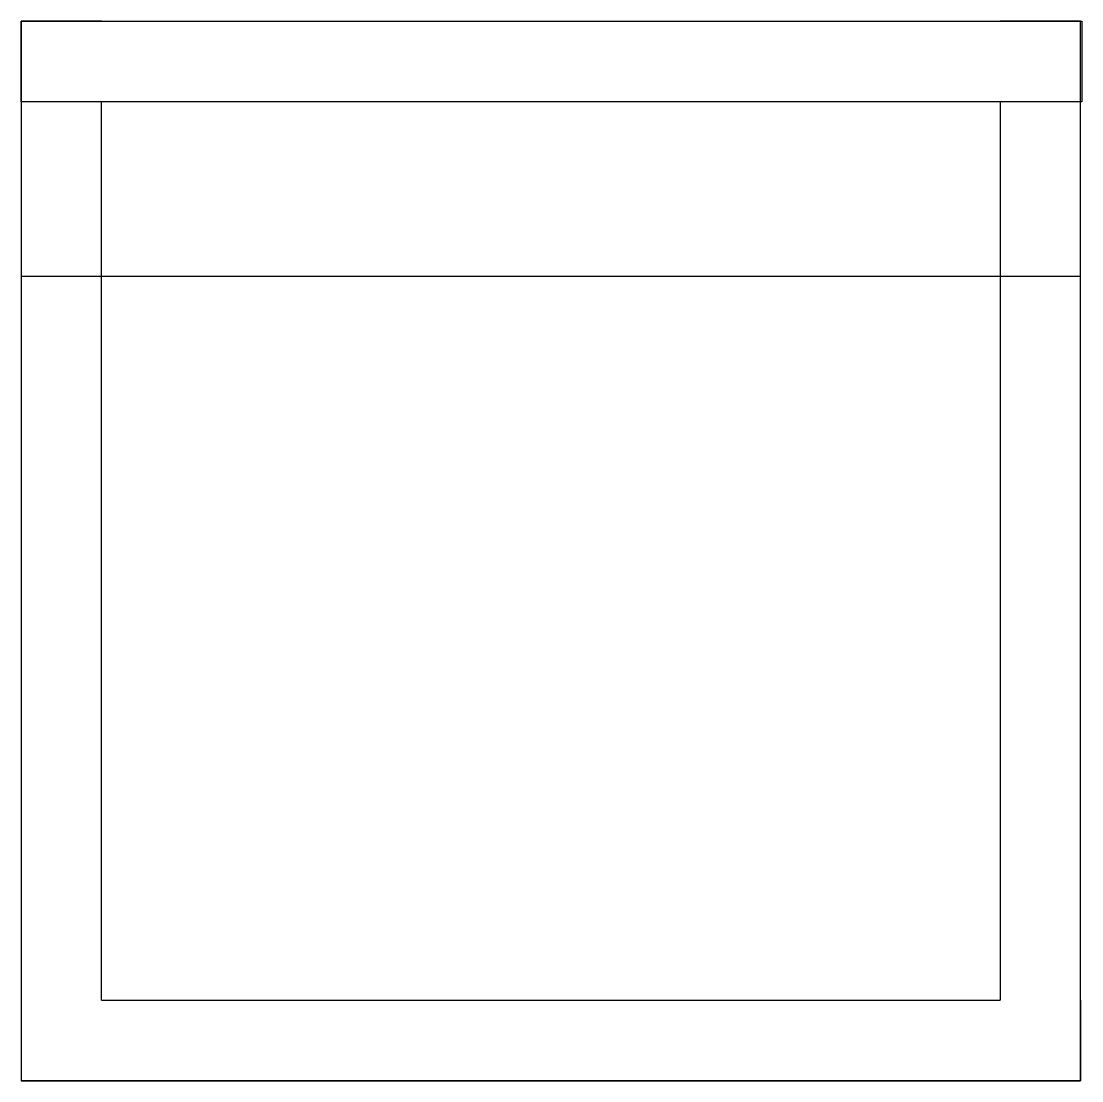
# Model space of a CAD drawing. Header units: inches. Extents: x 0 to 1.98, y 0 to 1.98.
import ezdxf

# ---------------------------------------------------------------- set-up
doc = ezdxf.new("R2010")
doc.units = ezdxf.units.IN
doc.header["$MEASUREMENT"] = 0

msp = doc.modelspace()

# ---------------------------------------------------------------- linework, layer by layer
at = {"elevation": 0.15}
for points in [[(0.15, 1.975), (0, 1.975), (0, 0), (0.15, 0)], [(0, 1.825), (0, 1.975), (1.9774, 1.975), (1.9774, 1.825), (1.975, 1.825)], [(1.825, 0), (1.975, 0), (1.975, 1.975), (1.825, 1.975)], [(1.825, 1.825), (0.15, 1.825)], [(0.15, 0.15), (0.15, 1.825)], [(1.825, 1.825), (1.825, 0.15)], [(1.975, 0.15), (1.975, 0), (0.0006, 0), (0.0006, 0.15)], [(0.15, 0.15), (1.825, 0.15)]]:
    msp.add_lwpolyline(points, dxfattribs=at)
at = {"elevation": -0.25}
msp.add_lwpolyline([(1.975, 1.975), (1.975, 1.975), (1.975, 1.975), (1.975, 1.975)], close=True, dxfattribs=at)
at = {"extrusion": (0, 0, -1), "elevation": 0.4}
msp.add_lwpolyline([(0, 1.825), (0, 1.5), (-1.975, 1.5), (-1.975, 1.825)], close=True, dxfattribs=at)
at = {"extrusion": (0, 1, 0)}
msp.add_lwpolyline([(-1.975, -0.25), (0, -0.25), (0, -0.4), (-1.975, -0.4)], close=True, dxfattribs=at)

doc.saveas('drawing.dxf')
